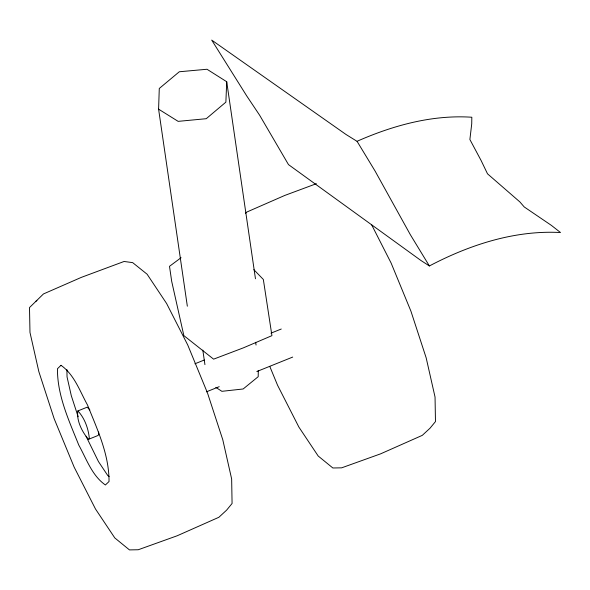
<?xml version="1.0" encoding="UTF-8"?>
<svg xmlns="http://www.w3.org/2000/svg" width="590" height="590" viewBox="0 0 590 590"><rect width="100%" height="100%" fill="white"/><g stroke="black" fill="none" stroke-linecap="round" stroke-linejoin="round"><path stroke-width="0.89" d="M258.295 370.387L258.199 376.693L243.154 388.98L221.892 391.318L215.815 387.357M187.34 306.21L158.592 109.165L159.278 88.478L179.308 71.759L207.002 69.259L226.715 81.73L255.463 278.775M226.715 81.73L225.874 102.144L206.249 118.701L178.151 121.363L158.592 109.165M89.864 409.962L87.239 407.159L77.873 410.928C76.265 420.382 82.231 432.241 88.478 439.329L97.844 435.56L98.714 434.727L98.648 431.998M36.897 300.354L29.5 307.574L29.979 332.435L38.852 371.656L54.162 418.708L74.141 467.103L95.499 509.008L114.792 537.925L129.461 549.902L138.259 549.747L177.199 535.764L218.89 517.275L226.626 510.121L232.077 503.484L231.649 478.969L222.784 439.749L207.518 393.051L187.76 345.047L166.623 303.526L147.109 274.217L132.662 262.631L124.084 261.473L81.354 277.366L43.461 293.945L35.776 301.446M245.543 213.315L246.856 212.031L284.741 195.452L316.373 183.697M88.478 439.329L89.356 438.495C88.397 428.672 84.709 418.148 77.873 410.928M181.078 257.705L169.5 266.326L171.697 281.371L183.859 335.622L213.602 359.155L243.294 347.886L271.931 335.658L263.339 279.468L253.825 269.652M357.083 141.357L358.639 140.59C394.135 125.161 432.846 114.63 471.823 117.24L471.727 123.856L469.883 139.513L481.167 160.628L487.502 173.807L519.879 201.928L524.215 206.935L551.407 225.395L560.5 232.526C514.664 230.063 469.551 244.843 429.38 265.957L420.965 260.507L288.481 164.603L259.607 115.19L246.723 95.927L211.707 40.098L346.042 134.498L357.083 141.357L375.041 170.975L410.316 234.65L429.38 265.957M194.929 363.787L204.324 360.003M270.994 333.151L281.253 329.021M206.382 391.841L219.207 386.679M256.812 371.538L292.706 357.075M109.121 476.602L107.712 475.452L98.471 461.601L86.059 436.268M371.678 224.864L391.155 263.133L410.913 311.137L426.172 357.842L435.044 397.055L435.472 421.57L430.022 428.207L422.285 435.361L380.587 453.85L341.654 467.833L332.856 467.988L318.187 456.011L298.894 427.094L277.536 385.189L269.822 366.508M78.138 416.724L71.294 395.691L67.046 376.899L66.899 369.569M255.654 342.288L256.053 345.017M202.812 350.106L204.936 364.642M60.991 365.306L57.451 368.757C57.245 395.558 69.023 420.707 78.795 445.125C86.509 458.939 91.907 475.562 105.396 484.973L109.032 481.521C109.165 454.654 97.372 429.513 87.534 405.065C79.864 391.266 74.414 374.716 60.991 365.306"/></g></svg>
